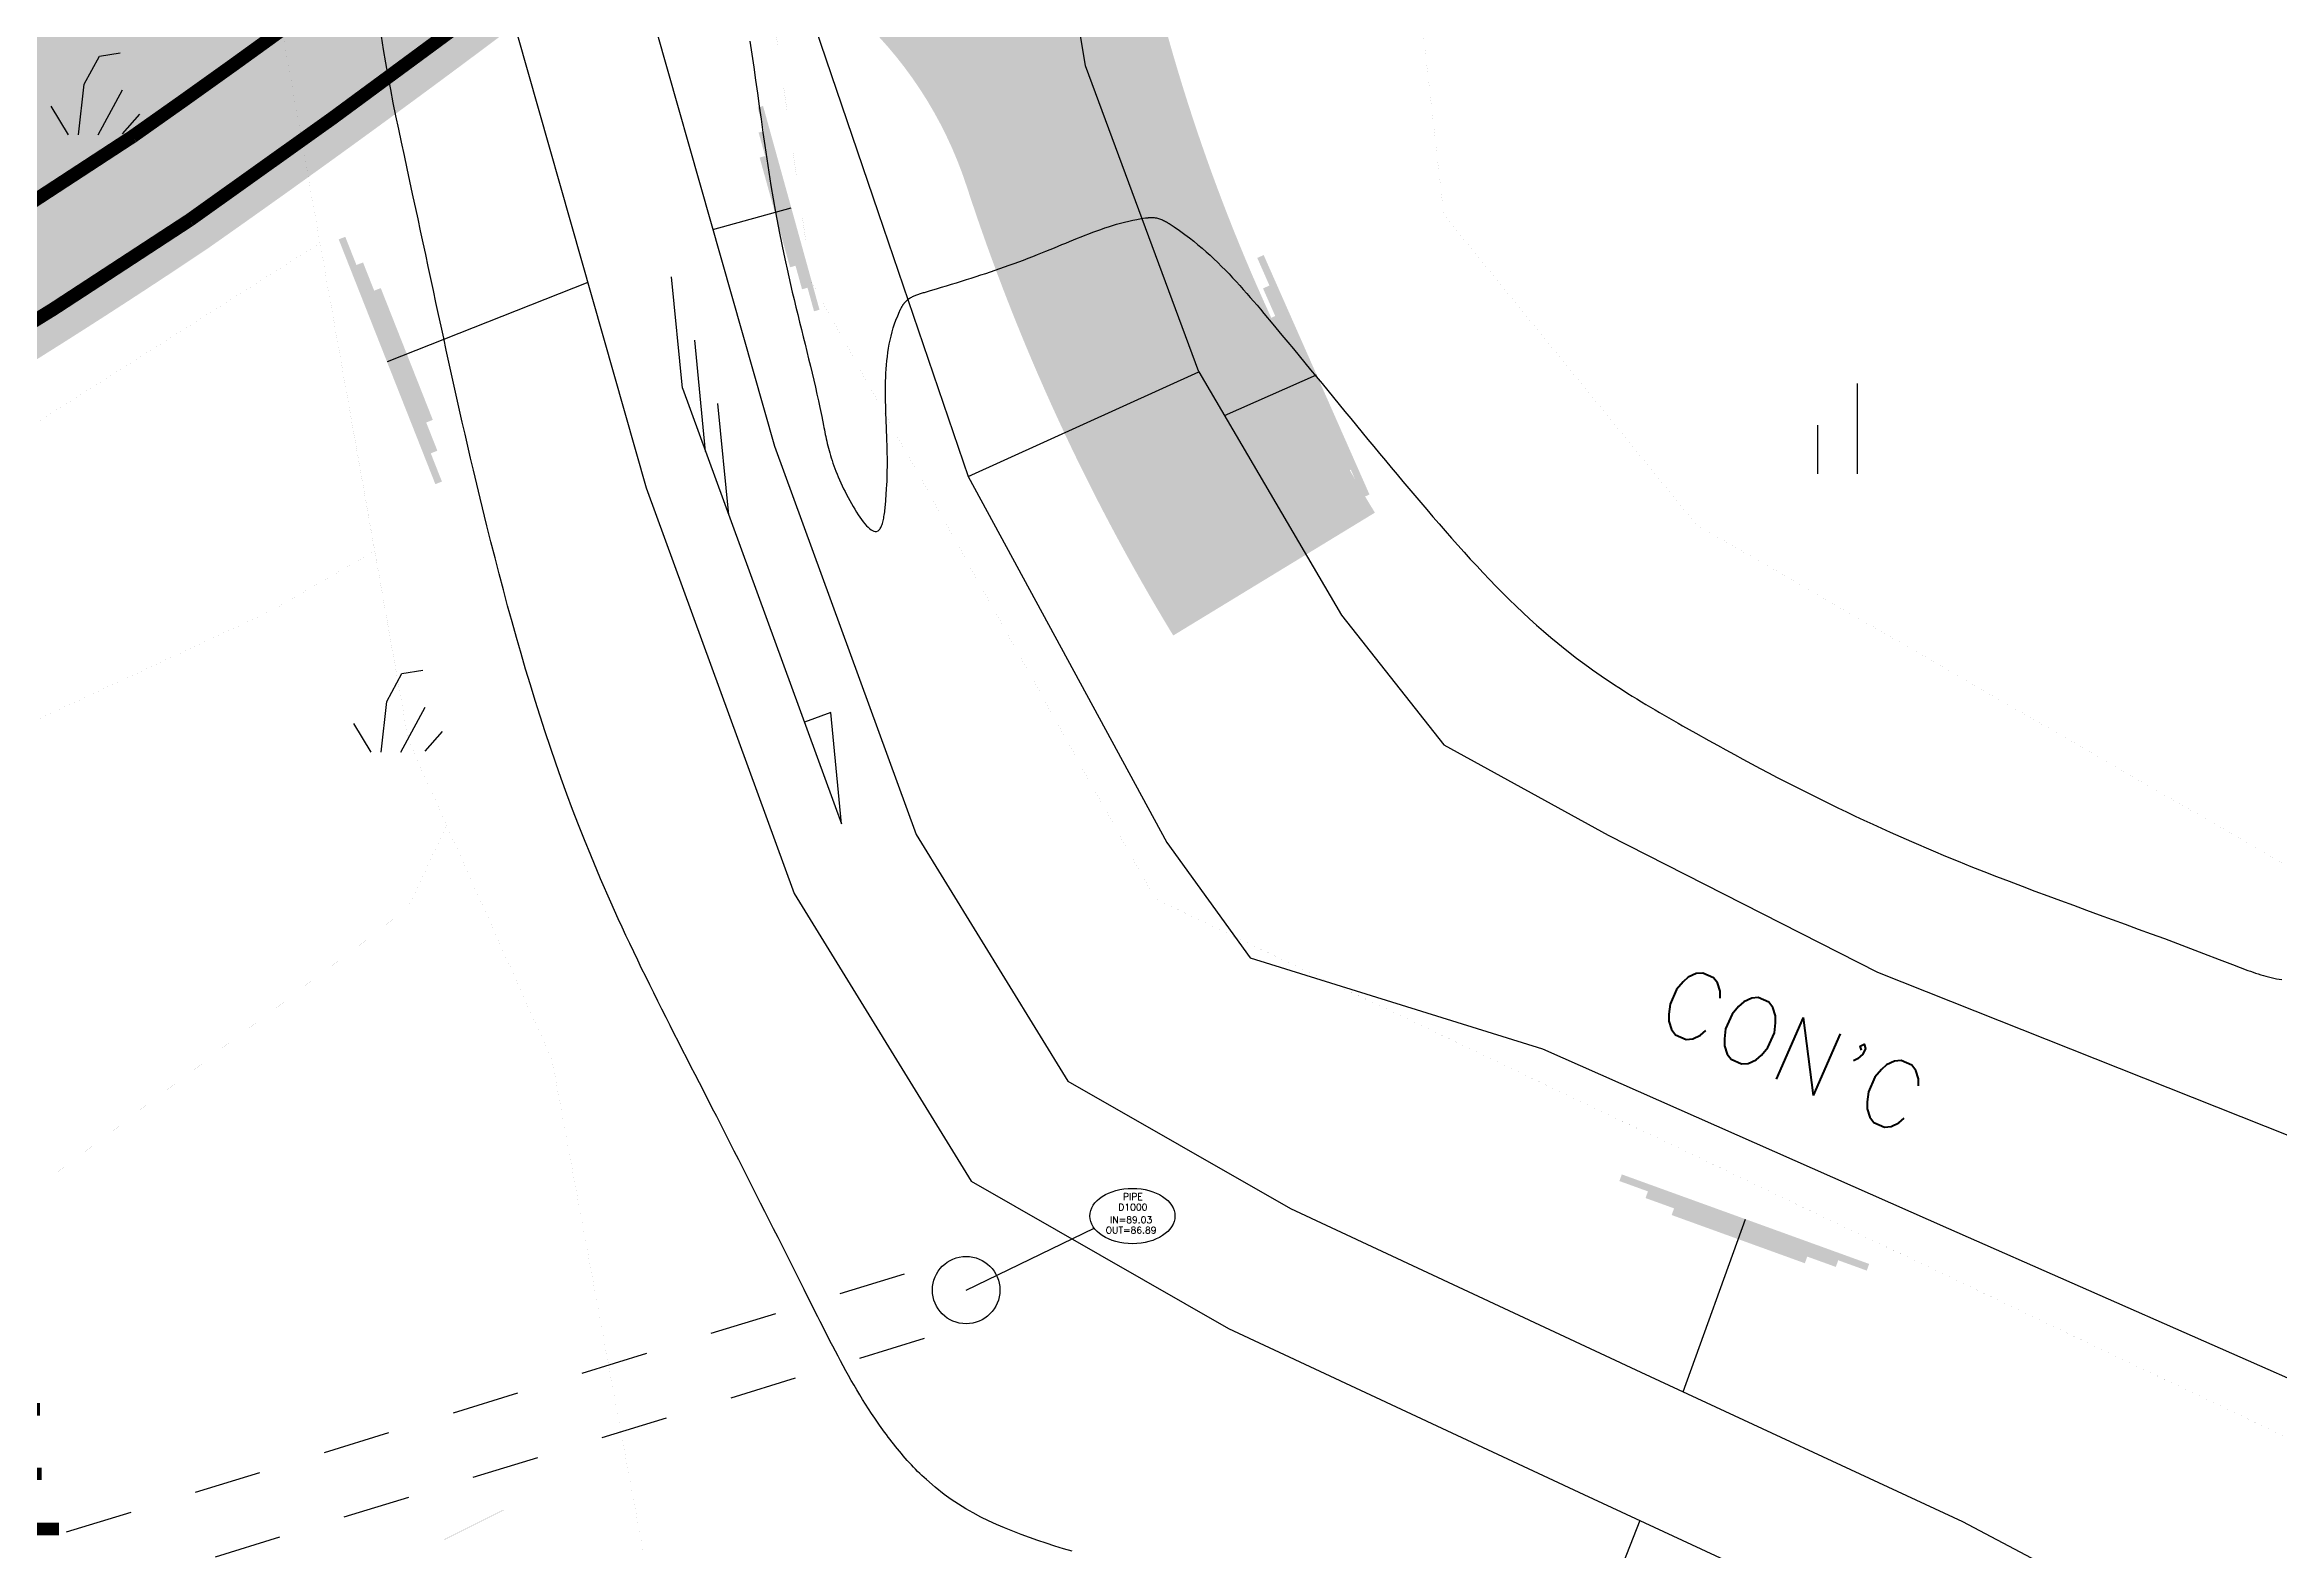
# Model space of a CAD drawing. Header units: millimetres. Extents: x 9 to 403, y 12 to 283.
# Drawn here: x 136.38 to 169.51, y 246 to 268.31 of the extents above; entities that cross this region are included whole.
import ezdxf
from ezdxf.enums import TextEntityAlignment as Align

# ---------------------------------------------------------------- set-up
doc = ezdxf.new("R2010")
doc.units = ezdxf.units.MM
doc.linetypes.add('HIDDEN', pattern=[2, 1, -1])
doc.linetypes.add('PHANTOM2', pattern=[12.5, 10, -0.5, 0.5, -0.5, 0.5, -0.5])
for name, color, linetype in [('1-1CON', 35, 'Continuous'), ('1-ROAD', 1, 'Continuous'), ('1-SIM', 8, 'Continuous'), ('1-TEXT', 7, 'Continuous'), ('1-구조물상세', 7, 'Continuous'), ('1-물선', 5, 'Continuous'), ('1-배수관', 134, 'HIDDEN'), ('LSMD_CONT_LDREG_41500', 1, 'Continuous'), ('NR', 7, 'Continuous'), ('사업부지', 7, 'Continuous'), ('솔리드', 7, 'PHANTOM2')]:
    doc.layers.add(name, color=color, linetype=linetype)
doc.styles.add('ghs', font='romans.shx', dxfattribs={"bigfont": 'ghs.shx'})
doc.styles.add('HY헤드라인', font='H2HDRM.TTF')

# ---------------------------------------------------------------- blocks, each defined once
blk = doc.blocks.new('A$C0C523BD5')
at = {"layer": '1-SIM'}
for p, q in [((0.3944576354988385, 0.8915101256570778), (0.3944576354988385, 1.2741656974e-06)), ((1.9774597604e-06, 0.4800446797744371), (1.9774597604e-06, 1.2741656974e-06))]:
    blk.add_line(p, q, dxfattribs=at)
blk = doc.blocks.new('A$C39EA40FB')
at = {"layer": '1-SIM'}
for p, q in [((0.3315694252378307, 0.502901213709265), (0.4802046115219128, 0.7772115109255539)), ((0.4802046115219128, 0.7772115109255539), (0.6860084937361535, 0.811500490817707)), ((0.2744028687593527, -7.409835234e-07), (0.3315694252378307, 0.502901213709265)), ((0.4687713002203964, -7.409835234e-07), (0.7088751163100824, 0.4457529138890095)), ((-8.812348824e-07, 0.2857392162550241), (0.1715009276522323, -7.409835234e-07)), ((0.7088751163100824, 0.0114273771760054), (0.8803769251971971, 0.205731596564874))]:
    blk.add_line(p, q, dxfattribs=at)
blk = doc.blocks.new('A$C19E135C4')
at = {"layer": '1-물선', "linetype": 'Continuous'}
for p, q in [((1.604686969312751, 0), (0, 0.4156830549109145)), ((2.604686969312751, 0), (1, 0.4156830549109145)), ((3.604686969312751, 0), (2, 0.4156830549109145)), ((8.479086379717044, 0), (6.874399410404294, 0.4156830549109145)), ((1.604686969312751, 0), (8.479086379717044, 0))]:
    blk.add_line(p, q, dxfattribs=at)
blk.add_lwpolyline([(6.874399410404294, 0.4156830549109145), (6.874399410404294, 0)], dxfattribs=at)

msp = doc.modelspace()

# ---------------------------------------------------------------- hatches: boundary and pattern name
at = {"layer": '사업부지', "linetype": 'Continuous'}
h = msp.add_hatch(dxfattribs=at)
h.set_pattern_fill('AR-HBONE', color=8, scale=0.1, style=0)
h.set_pattern_definition([(45, (-264162.2288607929, -408044.1227390573), (0, 0.565685424949238), [1.200000000000001, -0.4000000000000004]), (135, (-264161.9460180823, -408043.8398963449), (0, 0.565685424949238), [1.2, -0.4])])
edge = h.paths.add_edge_path()
edge.add_arc((42.12451014179612, 403.1516220995514), 167.8763729078396, 305.04704411984983, 307.70786931805213, ccw=False)
edge.add_arc((86.21545630950357, 343.6343522246285), 93.85116634003488, 299.4516781452446, 303.87560990241093, ccw=False)
edge.add_arc((86.21545632440473, 343.6343521650239), 93.85116628061864, 295.5043352587089, 299.45167815493414, ccw=False)
edge.add_arc((86.21545632440473, 343.6343521445348), 93.85116626187155, 289.50436403232584, 295.5043352643316, ccw=False)
edge.add_arc((122.0577194716396, 242.443418398249), 13.50000000372458, 109.504364028656, 179.5711671861231)
edge.add_line((108.5580975737038, 242.5444588062643), (108.5580712433519, 232.9560848322986))
edge.add_line((108.5580712433519, 232.9560848322986), (108.5580712433519, 225.6443452264472))
edge.add_arc((119.0580712433519, 225.6443452292411), 10.5, 180, 229.9246559549909)
edge.add_arc((111.3325384135904, 216.4619630460917), 1.500000001419938, 3.9239267835000646e-07, 49.92465644921782, ccw=False)
edge.add_line((112.8325384135904, 216.4619630554049), (112.8325384135904, 215.385556758131))
edge.add_arc((119.0580712433519, 225.6443452366917), 12.00000000259576, 180.0000000489142, 238.74858291482678, ccw=False)
edge.add_line((107.0580712433519, 225.6443452264472), (107.0580712433519, 242.5461493290319))
edge.add_line((107.0580712433519, 242.5461493290319), (107.0598004337015, 242.1935692268713))
edge.add_arc((122.0577194716396, 242.4434184019743), 15.00000000262144, 109.5043640337733, 180.9543976849643, ccw=False)
edge.add_arc((86.21545632440473, 343.6343522190406), 92.35116633281284, 289.5043640166975, 295.5043352487222)
edge.add_arc((86.21545632440473, 343.6343521482601), 92.35116626892258, 295.5043352676297, 299.451678163788)
edge.add_arc((86.21545632440473, 343.6343520784109), 92.35116620876262, 299.4516781848099, 303.8661131559016)
edge.add_arc((42.12451014179612, 403.1516223277255), 166.3763730910781, 305.0523343342352, 305.9903592438725)
edge.add_arc((42.12524332363034, 403.1505942444606), 166.375110389872, 305.990363001407, 306.3711597208951)
edge.add_arc((144.3460389103356, 264.3554659585758), 6.00000001322138, 85.62546798903583, 126.37116155438889, ccw=False)
at = {"layer": '솔리드'}
h = msp.add_hatch(color=253, dxfattribs=at)
edge = h.paths.add_edge_path()
edge.add_line((64.08367423970128, 282.5870417121156), (55.60083212215329, 282.5870417093216))
edge.add_line((55.60083212215329, 282.5870417093216), (56.76612620312596, 276.1838504771991))
edge.add_line((56.76612620312596, 276.1838504771991), (56.96147021908189, 275.5762201573058))
edge.add_line((56.96147021908189, 275.5762201573058), (56.97315868992234, 273.8351623134046))
edge.add_line((56.97315868992234, 273.8351623134046), (56.70717270929242, 271.7933946808158))
edge.add_line((56.70717270929242, 271.7933946808158), (56.3130308713379, 270.1164889267935))
edge.add_line((56.3130308713379, 270.1164889267935), (55.93425292033578, 269.422347455035))
edge.add_line((55.93425292033578, 269.422347455035), (39.18300758559133, 267.3951009854032))
edge.add_line((39.18300758559133, 267.3951009854032), (25.72524774331475, 265.8147321732073))
edge.add_line((25.72524774331475, 265.8147321732073), (21.89082052070523, 264.7464956433802))
edge.add_line((21.89082052070523, 264.7464956433802), (15.47544749338056, 262.6152772528409))
edge.add_line((15.47544749338056, 262.6152772528409), (15.47544749338056, 253.874119225639))
edge.add_line((15.47544749338056, 253.874119225639), (24.71161598224069, 254.9066335267677))
edge.add_line((24.71161598224069, 254.9066335267677), (26.3011113728943, 255.0353532123669))
edge.add_line((26.3011113728943, 255.0353532123669), (32.15791005153085, 255.5096454180135))
edge.add_line((32.15791005153085, 255.5096454180135), (36.38042305666829, 255.5020278047128))
edge.add_line((36.38042305666829, 255.5020278047128), (46.55284182984258, 251.7336701785504))
edge.add_line((46.55284182984258, 251.7336701785504), (76.58325885493184, 251.6794938908248))
edge.add_arc((76.55619818229104, 236.6795182681932), 15.00000003118771, 78.46304093438943, 89.89663578860677, ccw=False)
edge.add_line((79.55619821209336, 251.3764567558943), (79.55619821209336, 250.8216539227693))
edge.add_arc((81.5561981971922, 250.8216539199753), 2, 180, 226.7599299931512)
edge.add_line((80.18608470518018, 249.3646745036646), (80.64101714152719, 249.0605974232136))
edge.add_line((80.64101714152719, 249.0605974232136), (96.55001732963945, 244.8925973751872))
edge.add_line((96.55001732963945, 244.8925973751872), (109.0789508696261, 241.6749126610636))
edge.add_arc((122.0561982120934, 242.4437113904684), 13.00000000283957, 109.50436407979521, 183.3903568226307, ccw=False)
edge.add_arc((86.21393503505612, 343.634645113471), 94.35116625476604, 289.5043640466723, 303.8787157517178)
edge.add_arc((42.12371973950292, 403.1508862615852), 168.3751109129444, 305.0453031663802, 307.8752507476966)
edge.add_arc((144.3445176358881, 264.355758964765), 5.999999991632645, 18.07421790772878, 78.9291071887377, ccw=False)
edge.add_arc((180.2132580753031, 276.0616085824846), 31.73053745405447, 198.0742180429171, 211.3369522482945)
edge.add_line((153.1114573653402, 259.559505520138), (156.1008899535599, 261.3797507628157))
edge.add_arc((180.2132581945124, 276.0616083058818), 28.23053742190248, 182.3087426959179, 211.336951702403, ccw=False)
edge.add_arc((158.0007661904755, 275.1660676167636), 5.999999997156491, 126.1506389510659, 182.3087428414468, ccw=False)
edge.add_arc((199.4916721757116, 218.3748101682692), 76.33308041939395, 122.73177354833709, 126.1512910509303, ccw=False)
edge.add_line((158.2178489144507, 282.5870417121156), (137.0631814028683, 282.5870417139782))
edge.add_line((137.0631814028683, 282.5870417139782), (133.6807665701571, 280.3583113921164))
edge.add_arc((86.21393507975961, 343.6346451497926), 79.10116627093758, 284.97397416578605, 306.87544963241874, ccw=False)
edge.add_arc((86.44776192564393, 360.9857282030686), 95.91831179850092, 277.1446857016844, 282.1599337332252, ccw=False)
edge.add_line((98.37763756770516, 265.812199292454), (97.44783203560735, 265.7022857784583))
edge.add_line((97.44783203560735, 265.7022857784583), (91.89151907224084, 267.6660974107041))
edge.add_line((91.89151907224084, 267.6660974107041), (90.01044330257798, 267.8985688236831))
edge.add_line((90.01044330257798, 267.8985688236831), (71.74873097497846, 268.1902366063847))
edge.add_line((71.74873097497846, 268.1902366063847), (68.85864921171094, 272.0771605127781))
edge.add_line((68.85864921171094, 272.0771605127781), (67.40558009106542, 274.7495277949898))
edge.add_line((67.40558009106542, 274.7495277949898), (65.53801833350087, 278.9409176322921))
edge.add_line((65.53801833350087, 278.9409176322921), (64.55770245451356, 281.8246044318481))
edge.add_line((64.55770245451356, 281.8246044318481), (64.08367423970128, 282.5870417055963))

# ---------------------------------------------------------------- linework, layer by layer
at = {"layer": '1-1CON', "color": 8, "linetype": 'Continuous', "elevation": 174.9026817376594}
for points in [[(151.6119242657522, 245.9889931394542), (151.4839172114233, 246.0279520912851), (151.356449802647, 246.0676502077664), (151.2296774287323, 246.108322491386), (151.1037554938893, 246.1502039520825), (150.9788394619326, 246.1935295858244), (150.8550847221712, 246.2385344016189), (150.7326467235188, 246.2854534056793), (150.6116808701853, 246.334521596768), (150.4923425514797, 246.385973982961), (150.3747872163157, 246.4400455667461), (150.2591703285078, 246.4969713534052), (150.1456472177605, 246.5569863472889), (150.0343734223942, 246.6203255499537), (149.9255042125086, 246.6872239704068), (149.8191951413254, 246.757916608342), (149.7156015683512, 246.832638470904), (149.5804633547167, 246.938613052928), (149.4507729311089, 247.0526868072162), (149.418094431291, 247.0822466458018), (149.3857619364361, 247.112298662291), (149.3537718404631, 247.142826308013), (149.3221205074886, 247.1738130296404), (149.2908041973213, 247.2052422747771), (149.2598193634848, 247.2370974919583), (149.2291623253922, 247.2693621297191), (149.1988294620613, 247.3020196347321), (149.168817048202, 247.3350534564639), (149.1391214926342, 247.3684470397244), (149.1097391594748, 247.402183836774), (149.0806663681368, 247.4362472924228), (149.0518994976381, 247.4706208570684), (149.0234348971943, 247.5052879745896), (148.9952688713173, 247.5402320953841), (148.9673978288273, 247.5754366689185), (148.9398181040386, 247.6108851437281), (148.912526061068, 247.64656096276), (148.8855180342297, 247.6824475773434), (148.8587903876404, 247.7185284350822), (148.8323394705156, 247.7547869845117), (148.7578559268812, 247.8584115323434), (148.6855536599259, 247.9632066073651), (148.6395399023394, 248.0316413123916), (148.5943634111981, 248.1005251030261), (148.5499839384655, 248.1698363576839), (148.5063614745239, 248.2395534519861), (148.4634558309416, 248.3096547634165), (148.4212269533972, 248.3801186694587), (148.3796346683602, 248.4509235485281), (148.3386388619045, 248.5220477762456), (148.2981994201044, 248.5934697319577), (148.2582762588362, 248.6651677884917), (148.2188292194704, 248.7371203270565), (148.1798181880812, 248.8093057232733), (148.1412030805449, 248.8817023546259), (148.1029437084297, 248.9542885976667), (148.0650000025133, 249.0270428326736), (148.0273318488697, 249.0999434296797), (147.9898991186718, 249.172968775482), (147.9526616681914, 249.2460972373198), (147.9155793984036, 249.31930720199), (147.8786121804814, 249.3925770376633), (147.8417199153999, 249.4658851292739), (147.7404082913498, 249.6674359370778), (147.6390565980772, 249.8689490179355), (147.5745585907797, 249.9971358557056), (147.5100400794844, 250.1253074672828), (147.4454989184241, 250.2534638712938), (147.3809329767327, 250.3816050919528), (147.3163400788407, 250.509731149749), (147.2517180640797, 250.6378420642401), (147.1870648462872, 250.7659378587092), (147.1223782200913, 250.8940185517828), (147.0576560695271, 251.0220841676752), (146.9928962488274, 251.1501347250129), (146.9280965824227, 251.2781702470789), (146.8632549245457, 251.4061907524998), (146.7983691443304, 251.5341962645585), (146.7334371109108, 251.6621868037442), (146.6684566040138, 251.7901623942713), (146.6034255523781, 251.9181230510409), (146.5383417804341, 252.0460687982674), (146.4732031275133, 252.1739996610964), (146.4080074627499, 252.301915653498), (146.3427526403765, 252.4298168006177), (146.2774365146259, 252.5577031248073), (146.150385682712, 252.8061931445087), (146.0230871189932, 253.0546273416663), (145.9612719614605, 253.1752195968116), (145.8994678456883, 253.2958267009641), (145.8377094466786, 253.4164626630778), (145.7760314990381, 253.5371414846564), (145.7144686777691, 253.6578771634782), (145.653055702577, 253.7786837084974), (145.5918272782664, 253.8995751193548), (145.5308180500368, 254.0205654003481), (145.4700628120999, 254.1416685529808), (145.4095962096552, 254.2628985796879), (145.3494529624085, 254.3842694838355), (145.2896677900652, 254.5057952706526), (145.2302753527264, 254.6274899379174), (145.1713103700976, 254.7493674908588), (145.1128075618843, 254.8714419337745), (145.0548016328911, 254.9937272672365), (144.99732725812, 255.1162374955426), (144.9404191721777, 255.2389866201962), (144.8841120649676, 255.361988642701), (144.8284406263928, 255.4852575710798), (144.7734395910601, 255.608807400317), (144.6214993198017, 255.9553709127764), (144.4753522623877, 256.3043534657742), (144.3837564934591, 256.5295906956131), (144.2944191594223, 256.755756598414), (144.2072731901507, 256.9828159813593), (144.1222515006165, 257.2107336460436), (144.0392870802979, 257.4394744015123), (143.958312829266, 257.6690030540163), (143.879261647592, 257.8992844088758), (143.8020665098528, 258.1302832714106), (143.7266603608231, 258.3619644488032), (143.6529760558705, 258.5942927482362), (143.5809465993742, 258.8272329750295), (143.5105049212078, 259.0607499326403), (143.4415838916401, 259.2948084338392), (143.3741165001492, 259.5293732792894), (143.308035631905, 259.7644092752422), (143.2432742912869, 259.9998812307427), (143.1797653187613, 260.2357539501796), (143.1174417187075, 260.4719922398041), (143.0562363762955, 260.7085609067987), (142.9960822512011, 260.9454247583459), (142.9369122583965, 261.1825485969717), (142.8352425594429, 261.5967967710282), (142.7361621011595, 262.0116224945347), (142.6942993600468, 262.1888614916066), (142.6528612573246, 262.3661808096628), (142.6118239660362, 262.5435679494227), (142.5711636741261, 262.7210104088123), (142.5308565993408, 262.8984956866885), (142.4908790041308, 263.0760112847025), (142.4512070317368, 263.25354470078), (142.4118169297079, 263.4310834347094), (142.3726849306921, 263.6086149844165), (142.3337872077326, 263.7861268515522), (142.2950999785761, 263.9636065359051), (142.2565994758705, 264.1410415316756), (142.2182618875603, 264.3184193461026), (142.1800634462933, 264.495727471524), (142.1419803996185, 264.6729534105222), (142.1039888311724, 264.8500846619542), (142.0660650779108, 265.0271087265397), (142.0281853277783, 265.2040131022046), (141.990325753818, 265.3807852905999), (141.9524625886778, 265.5574127868573), (141.9145720501045, 265.7338830916966), (141.8344389398197, 266.1062310165549), (141.7539715368847, 266.4777662637467), (141.7117313791613, 266.6732398946593), (141.669838448296, 266.8686472330998), (141.6285127301315, 267.0640677814196), (141.5879741956095, 267.2595810382451), (141.548442785869, 267.4552665068592), (141.5101384718517, 267.6512036784376), (141.4732811946968, 267.8474720637138), (141.4380909551481, 268.0441511529322), (141.4047877092461, 268.2413204512383), (141.3735913683275, 268.4390594572584)], [(146.833408971558, 268.366054119059), (146.8628872085909, 268.1747779254625), (146.8913073737721, 267.9828164144243), (146.9189469267229, 267.7901965458701), (146.9460833419661, 267.5969452909018), (146.9729940791229, 267.4030896085138), (146.9999566425184, 267.2086564707394), (147.0272484470705, 267.0136728393669), (147.0551470418076, 266.8181656827043), (147.0839298267464, 266.6221619644026), (147.1138743509154, 266.4256886490444), (147.1452580143313, 266.2287727040062), (147.1783583362202, 266.0314410938705), (147.2134527762036, 265.8337207832197), (147.2720258880953, 265.5232176151882), (147.3368625242809, 265.2118918546299), (147.3610757191281, 265.0991306756447), (147.3859445501665, 264.9863928840319), (147.4113863010506, 264.8737440849478), (147.437318210731, 264.7612498919303), (147.4636575926642, 264.6489759073417), (147.4903217007021, 264.5369877447198), (147.5172278334002, 264.4253510148088), (147.5442932297091, 264.3141313236962), (147.5714352179865, 264.2033942784007), (147.598571022282, 264.0932054905976), (147.6256179262499, 263.9836305700998), (147.6524932135443, 263.8747351257886), (147.6791141678194, 263.7665847646828), (147.7053980578283, 263.6592450947325), (147.7312621523241, 263.5527817285443), (147.756623734961, 263.4472602712746), (147.7814000893931, 263.3427463364611), (147.8055084694723, 263.2393055283288), (147.8288661737541, 263.1370034594844), (147.8513904411892, 263.0359057378779), (147.8729985703329, 262.9360779705281), (147.9007525493006, 262.803441090026), (147.9265450288157, 262.6733452812592), (147.9331162918905, 262.6399669623758), (147.9396806110243, 262.6066446662704), (147.9462994386057, 262.5733222109089), (147.9530343313317, 262.5399434068064), (147.9599468011955, 262.5064520700658), (147.9670983154873, 262.4727920112024), (147.9745504160027, 262.4389070463191), (147.9823646296362, 262.4047409887249), (147.9906024087767, 262.3702376554544), (147.999325310121, 262.3353408532972), (148.0085948307614, 262.2999944030131), (148.01847246779, 262.2641421132545), (148.0290197481016, 262.2277278010557), (148.0402981687884, 262.1906952815885), (148.0523692716459, 262.1529883625741), (148.0652945090632, 262.114550864772), (148.0791354377369, 262.0753265977661), (148.0939535696606, 262.0352593776594), (148.1098103721241, 261.994293014967), (148.1267674018244, 261.9523713267232), (148.1448861111502, 261.9094381243746), (148.1822642732958, 261.8244067583988), (148.2244403113226, 261.7351782140146), (148.2457968194584, 261.691426163056), (148.2680466224054, 261.6472587645809), (148.2910776783327, 261.6029569753269), (148.3147781391243, 261.5588017557571), (148.3390359927515, 261.5150740598152), (148.3637393463949, 261.4720548488955), (148.3887762476305, 261.4300250788043), (148.4140347589354, 261.3892657100047), (148.4394028980831, 261.3500576945777), (148.4647688020567, 261.3126819976429), (148.4900204439263, 261.2774195740755), (148.5150459606747, 261.2445513787503), (148.5397333402733, 261.2143583730618), (148.5639707048039, 261.187121514679), (148.58764607204, 261.1631217612709), (148.61064751936, 261.1426400705064), (148.6328631092409, 261.1259574000547), (148.6541808892588, 261.1133547075848), (148.6744889069895, 261.1051129498343), (148.6936752696137, 261.1015130872662), (148.7116279800038, 261.1028360756869), (148.7376099277834, 261.1130472817282), (148.7600243736605, 261.1366834067563), (148.7676632602314, 261.1468721679236), (148.7748691935639, 261.1586338816966), (148.781657909284, 261.1718811192374), (148.7880452026228, 261.1865264563645), (148.7940468092064, 261.2024824688966), (148.7996784795622, 261.2196617279957), (148.8049559493164, 261.2379768066863), (148.8098950286011, 261.2573402807872), (148.8145114083389, 261.2776647251854), (148.8188208837608, 261.2988627129058), (148.822839190493, 261.3208468160416), (148.8265820790629, 261.343529612274), (148.8300653298, 261.366823672765), (148.8333046634297, 261.3906415705393), (148.8363158304791, 261.4148958832781), (148.8391146410803, 261.4394991802807), (148.8417167712549, 261.464364038297), (148.8441380460362, 261.4894030340771), (148.8463941712479, 261.5145287350575), (148.8485009272198, 261.5396537198509), (148.8504740495781, 261.5646905596192), (148.856870685945, 261.6504082786674), (148.862053384314, 261.732999606506), (148.8651532877783, 261.7901491611088), (148.8677057970862, 261.8459000228728), (148.869743217955, 261.9003407726819), (148.8712977517943, 261.9535599960769), (148.872401674519, 262.0056462655599), (148.8730872620444, 262.0566881648089), (148.8733867306809, 262.1067742747078), (148.8733323712448, 262.1559931752096), (148.8729564149479, 262.2044334434728), (148.8722911079029, 262.2521836659695), (148.871368726025, 262.2993324142705), (148.870221515427, 262.3459682739164), (148.8688817520241, 262.3921798248599), (148.8673816223244, 262.4380556470538), (148.8657534618477, 262.4836843185882), (148.8640295018057, 262.5291544222097), (148.8622419287066, 262.5745545369397), (148.8604230929712, 262.6199732417996), (148.8586052109102, 262.6654991186048), (148.8568205137352, 262.7112207454453), (148.8551012922625, 262.7572267059992), (148.851497282515, 262.8603092753152), (148.8485353489021, 262.9656716328869), (148.8471801627974, 263.0242583914484), (148.8461790133814, 263.0834132986898), (148.8456117559771, 263.1430755103762), (148.8455582608084, 263.2031841822724), (148.8460983831982, 263.2636784738685), (148.8473119933705, 263.3244975353415), (148.8492789615492, 263.3855805261816), (148.8520792026619, 263.4468666030849), (148.8557925124268, 263.5082949180911), (148.8604988057713, 263.5698046306903), (148.8662779529194, 263.6313348975788), (148.8732098389963, 263.6928248698647), (148.8813742895226, 263.7542137107636), (148.8908511896233, 263.8154405704523), (148.9017203946213, 263.8764446065585), (148.9140618194441, 263.9371649757783), (148.9279553194145, 263.9975408329452), (148.9434807498554, 264.0575113347555), (148.9607179809908, 264.1170156379054), (148.9797468830446, 264.1759928962971), (149.0006473411421, 264.2343822675581), (149.0261597384314, 264.2988453679542), (149.0542039324145, 264.3624240471805), (149.05715974165, 264.3690396784629), (149.0601505835156, 264.3756357286881), (149.0631801385979, 264.3822072190056), (149.0662521619896, 264.3887491659085), (149.0693703640799, 264.3952565896149), (149.0725385297636, 264.4017245149995), (149.0757603545288, 264.4081479529674), (149.0790395636658, 264.4145219255994), (149.0823799122671, 264.4208414521823), (149.085785110722, 264.4271015538658), (149.0892589290241, 264.4332972462113), (149.0928050775627, 264.4394235512997), (149.0964272667269, 264.4454754874865), (149.1001292814116, 264.4514480740587), (149.1039148320059, 264.4573363265778), (149.1077875990967, 264.4631352708499), (149.1117514122824, 264.4688399196426), (149.1158098925451, 264.4744452968995), (149.1199668694834, 264.4799464181821), (149.1242260683874, 264.4853383065025), (149.1285911549429, 264.4906159755598), (149.1418971915344, 264.5059550790871), (149.1562058676581, 264.5201961831013), (149.1661240805487, 264.5291854222129), (149.1764436115126, 264.5377330505113), (149.1871442247729, 264.5458600944663), (149.1982057888607, 264.5535875824104), (149.209608038197, 264.5609365482638), (149.221330856214, 264.5679280175651), (149.2333540369372, 264.574583019578), (149.2456574190954, 264.5809225826348), (149.2582207520107, 264.5869677397246), (149.2710239042143, 264.5927395191799), (149.2840466697315, 264.5982589474703), (149.2972688276867, 264.6035470575849), (149.3106702615122, 264.6086248769249), (149.3242307503323, 264.6135134338225), (149.3379300434689, 264.6182337584729), (149.351748083959, 264.6228068820025), (149.3656645913223, 264.6272538308809), (149.3796593893866, 264.6315956353034), (149.3937123019795, 264.6358533254648), (149.4078031678299, 264.6400479287664), (149.4219117660622, 264.6442004754032), (149.5126052398781, 264.6707634976889), (149.6023632038931, 264.6973266140382), (149.6775255550245, 264.7197781815017), (149.7520850796799, 264.7422696533437), (149.8260739196638, 264.7648209514851), (149.8995242614845, 264.7874519876028), (149.9724681873421, 264.8101826882745), (150.0449378837446, 264.8330329670395), (150.1169655222992, 264.8560227439563), (150.1885832150082, 264.8791719390834), (150.2598231036762, 264.9025004659603), (150.3307173748116, 264.9260282474394), (150.4012981702189, 264.9497752026479), (150.4715976019005, 264.973761247919), (150.5416478414635, 264.9980063033114), (150.6114810456137, 265.0225302842269), (150.681129371057, 265.0473531107242), (150.7506249297957, 265.0724947047244), (150.8199998934368, 265.0979749816294), (150.8892864186863, 265.1238138577725), (150.9585166324476, 265.1500312578688), (151.027722721229, 265.1766470954577), (151.0969367821316, 265.2036812915291), (151.2226650316815, 265.2535564475517), (151.3486315209965, 265.3049417645494), (151.4052740980486, 265.3282515709112), (151.4619917471508, 265.3517142743627), (151.5187979240517, 265.375253986084), (151.5757061292032, 265.3987948023538), (151.6327298481564, 265.4222608362148), (151.689882566462, 265.4455761932592), (151.7471777696709, 265.4686649753536), (151.8046289582352, 265.4914512918155), (151.8622495730023, 265.5138592454429), (151.9200531591276, 265.5358129436905), (151.9780532021622, 265.5572364884252), (152.036263113151, 265.5780539917583), (152.0946964819531, 265.5981895536939), (152.1533667196135, 265.6175672854121), (152.2122873712877, 265.6361112859855), (152.2714718629221, 265.6537456647317), (152.3309337396721, 265.6703945263113), (152.3906864721874, 265.6859819772477), (152.4507434864144, 265.7004321240644), (152.5111183722119, 265.7136690695594), (152.5718245257239, 265.7256169239814), (152.6364280779461, 265.7368156020353), (152.7014327843289, 265.7464008298526), (152.7050083477596, 265.7469215816642), (152.7085845817427, 265.7474345206107), (152.7121612329582, 265.7479381863783), (152.7157379735808, 265.7484311158593), (152.719314594994, 265.7489118394266), (152.7228907991747, 265.7493788939724), (152.7264663477043, 265.7498308163891), (152.7300408978562, 265.7502661398436), (152.7336142410139, 265.7506834002967), (152.7371860940556, 265.751081132778), (152.7407561887602, 265.7514578704546), (152.7443242420057, 265.7518121520812), (152.7478899706701, 265.7521425080309), (152.7514531214337, 265.7524474779899), (152.7550134260754, 265.7527255923311), (152.7585706014733, 265.7529753916721), (152.7621243943075, 265.7531954054544), (152.7656745363573, 265.7533841715018), (152.7692207146982, 265.7535402248437), (152.772762720714, 265.7536621023725), (152.7763002414803, 265.7537483353923), (152.7955949653486, 265.7540166419755), (152.8147400070528, 265.7531343414272), (152.8302815009455, 265.7516774623479), (152.8457264502148, 265.7495161793018), (152.8610765088896, 265.7466822112734), (152.8763334055046, 265.7432072744529), (152.8914987940888, 265.7391230868931), (152.9065743882755, 265.7344613703723), (152.9215618122915, 265.7292538382868), (152.936462749968, 265.7235322105522), (152.9512789000372, 265.7173282070841), (152.9660119463305, 265.7106735403473), (152.9806635577778, 265.7035999367769), (152.9952354033093, 265.6961391079063), (153.0097291816572, 265.6883227736513), (153.0241465319494, 265.680182652996), (153.0384891678194, 265.6717504639934), (153.0527587581972, 265.663057923765), (153.0669569720129, 265.6541367503638), (153.0810854930977, 265.6450186637054), (153.0951460052828, 265.63573537998), (153.1091401923994, 265.626318615378), (153.1230696786741, 265.6168000926087), (153.2053772111038, 265.5598852396766), (153.2855248053173, 265.5016201273362), (153.3507403929333, 265.4522741124789), (153.4145907808642, 265.4020678126077), (153.4771399993996, 265.3510378994803), (153.538452242742, 265.2992210420604), (153.5985916007857, 265.2466539065177), (153.6576221932272, 265.1933731618161), (153.7156081248621, 265.1394154787819), (153.7726135302881, 265.0848175226535), (153.8287025143007, 265.0296159633259), (153.8839392114977, 264.9738474688317), (153.9383876968722, 264.9175487090657), (153.9921121348242, 264.8607563492666), (154.0451766301493, 264.8035070611919), (154.0976452727417, 264.7458375128741), (154.1495821822981, 264.6877843714143), (154.2010515232186, 264.6293843067075), (154.252117355595, 264.5706739849235), (154.3028438289265, 264.511690075026), (154.3532950778107, 264.452469249704), (154.4035351474384, 264.393048171402), (154.4536282320122, 264.3334635128091), (154.5885714937548, 264.1723428419615), (154.7233779628376, 264.010565109999), (154.8081838090519, 263.9085001447062), (154.8929615665774, 263.8062108470882), (154.9777242441277, 263.7037151935334), (155.0624848802189, 263.6010311613614), (155.1472565282683, 263.4981767344112), (155.2320521969895, 263.3951698862771), (155.316884969602, 263.2920285980041), (155.4017678101162, 263.1887708487744), (155.4867138315539, 263.0854146149765), (155.5717359681229, 262.9819778767238), (155.6568473477463, 262.8784786113362), (155.7420609791378, 262.7749347989271), (155.8273899008135, 262.6713644196103), (155.9128471214871, 262.5677854488428), (155.9984456796745, 262.4642158667381), (156.0841986585955, 262.3606736534099), (156.1701190222601, 262.2571767843152), (156.256219853888, 262.1537432395677), (156.3425141770939, 262.0503909992809), (156.429015030394, 261.9471380417059), (156.5157354821066, 261.844002343231), (156.6926889915566, 261.6343914768482), (156.8706597883801, 261.4254151484753), (156.9614909340243, 261.3193629947315), (157.0526853699783, 261.2136177331964), (157.144293164144, 261.1082507329817), (157.2363643993239, 261.0033333715807), (157.3289491285185, 260.8989370162423), (157.422097464333, 260.7951330463226), (157.5158594299654, 260.6919928309331), (157.6102850784163, 260.5895877419795), (157.7054245669941, 260.4879891522984), (157.8013278890948, 260.3872684365894), (157.8980451424221, 260.2874969658266), (157.9956263948778, 260.1887461128468), (158.0941217441658, 260.0910872523497), (158.193581198583, 259.9945917525152), (158.2940548856358, 259.8993309899057), (158.3955928732256, 259.8053763364265), (158.4982451994518, 259.7127991639833), (158.6020619620184, 259.6216708444814), (158.7070932139258, 259.5320627526204), (158.8133890379767, 259.4440462603058), (158.9209995020727, 259.3576927413056), (159.0917343546251, 259.2251172135408), (159.2659419823984, 259.0969740855331), (159.3293951500754, 259.0511806900437), (159.3932684857945, 259.0059265787537), (159.4575448830227, 258.9611914162348), (159.5222072203259, 258.9169548596079), (159.5872383911709, 258.8731965697194), (159.6526212741236, 258.8298962055529), (159.7183387626509, 258.7870334279547), (159.7843737502197, 258.7445878949771), (159.8507090855936, 258.7025392665352), (159.9173276920418, 258.660867203475), (159.9842124183277, 258.6195513619865), (160.0513461579184, 258.5785714047785), (160.1187118191818, 258.5379069945599), (160.1862922806839, 258.4975377810011), (160.2540704209904, 258.4574434314678), (160.322029118667, 258.4176036040122), (160.3901512522797, 258.3779979585494), (160.4584197301964, 258.3386061540629), (160.5268174011807, 258.2994078467424), (160.5953272034029, 258.2603827030222), (160.6639319856266, 258.2215103762979), (160.8580402035813, 258.1120253247033), (161.0526337076525, 258.0034359455864), (161.1785763104061, 257.9336600010107), (161.3047232378821, 257.8642911095927), (161.4310753692488, 257.7953458153466), (161.557633509169, 257.7268406613554), (161.6843985368113, 257.6587921907018), (161.811371331344, 257.5912169455374), (161.9385527123312, 257.5241314689453), (162.065943529139, 257.4575523049394), (162.1935446907381, 257.3914959966029), (162.3213570315937, 257.3259790870185), (162.4493813861708, 257.2610181202004), (162.5776186038355, 257.1966296383004), (162.7060695786575, 257.1328301853324), (162.8347351600031, 257.0696363034482), (162.9636161823372, 257.0070645366619), (163.0927135099272, 256.9451314280565), (163.2220279921393, 256.8838535169895), (163.3515605081419, 256.8232473539944), (163.4813118625979, 256.7633294765661), (163.6112829644779, 256.7041164296503), (163.7414746780495, 256.6456247572611), (164.0579197008709, 256.5054863556112), (164.375673582087, 256.3697900702069), (164.5629185189108, 256.2914394275109), (164.7505983908276, 256.2143987123678), (164.9387044210533, 256.1385552794496), (165.1272279520134, 256.0637964862223), (165.3161601920227, 255.9900096920143), (165.5054924686054, 255.9170822524289), (165.6952160347799, 255.8449015230696), (165.8853221882681, 255.7733548632647), (166.0758022118906, 255.7023296304802), (166.266647373567, 255.6317131803195), (166.4578489710192, 255.561392869317), (166.6493982721666, 255.4912560577328), (166.8412865300278, 255.4211901002387), (167.0335050721268, 255.3510823552321), (167.2260451365809, 255.2808201773847), (167.4188980658154, 255.210290927888), (167.612055053244, 255.1393819595511), (167.8055074710945, 255.0679806335653), (167.9992464978794, 254.9959743036712), (168.1932634760241, 254.9232503291975), (168.3875496883492, 254.8496960685412), (168.6200606275896, 254.7606613500799), (168.8529312212567, 254.6701188883568), (168.8909690578083, 254.6553508867333), (168.9290272195439, 254.6406544917087), (168.9671109665732, 254.6260856068517), (169.0052256782154, 254.6117001347999), (169.0433767188887, 254.5975539744655), (169.0815693487028, 254.5837030303488), (169.1198089916805, 254.5702032032247), (169.1581009526352, 254.5571103985245), (169.196450610886, 254.5444805142293), (169.234863241444, 254.5323694557707), (169.2733442385296, 254.520833122992), (169.3118989367584, 254.5099274175997), (169.3505326707462, 254.4997082422311), (169.3892507900099, 254.4902314995239), (169.4280586291651, 254.481553093047), (169.4669615377287, 254.4737289226438), (169.5059648652176, 254.4668148909519), (169.5450739164452, 254.4608669006089)]]:
    msp.add_lwpolyline(points, dxfattribs=at)
at = {"layer": '1-ROAD', "elevation": 85.90268173765944}
msp.add_lwpolyline([(79.02669330431024, 256.2777397804717), (99.04769331706564, 257.3307397798459), (106.3036932994227, 258.2107397806654), (111.2196933378081, 259.1597397806878), (115.6456933219532, 260.2707397802557), (120.2356933106283, 261.969739780278), (125.2726933260063, 263.8077397788699), (130.1036933262448, 266.1237397813062), (137.3296933223108, 270.8317397790785), (140.4326933373312, 272.8967397804196), (142.8706933010916, 273.8197397799055), (144.5926933039526, 273.7657397812987), (146.1596933205227, 272.7087397803376), (146.9520241667132, 271.0708690290163), (148.7366932977537, 265.829739779682), (150.0726933379273, 261.9177397792051), (153.4916933376888, 263.4677397790189), (151.8126933027605, 268.0007397807027), (150.7546933044295, 274.3737397794436), (150.7546933044295, 274.3737397794436), (150.7936933238606, 276.461739779898), (151.1116932977537, 278.2057397798459), (152.8916932989458, 281.0377397802482), (154.9051775087217, 282.5870417137454)], dxfattribs=at)
at = {"layer": '1-ROAD'}
for points in [[(153.4916933376888, 263.4677397790189), (155.6056933153967, 259.8627397804345), (157.124693324099, 257.9387397798533), (159.5606932987074, 256.6017397804941), (163.5506933231453, 254.5707397800694), (163.5506933231453, 254.5707397800694), (171.4416933108668, 251.4377397815521), (177.2866933096747, 247.1377397798757), (183.1436933179001, 243.1437397799278), (188.2256933052639, 239.4097397806878), (191.9146933157543, 237.0667397803451), (195.9376933027605, 235.8017397806804), (202.979693298469, 233.1567397801961), (212.1616933096747, 230.3597397790114), (219.0136933375696, 228.9097397806878), (226.1496933151583, 227.4967397800471), (234.749693324099, 226.3617397812019), (240.4246933211188, 226.0357397799204), (249.7706933368544, 225.2147397803898), (263.0606933136086, 224.8327397801737)], [(150.0726933379273, 261.9177397792051), (153.0156933118204, 256.4917397801588), (154.2506933261255, 254.7847397797565), (158.5836933006148, 253.4337397790338), (164.6066933025221, 250.7747397790487), (170.4596933175425, 248.192739780509), (175.4076933015684, 245.1687397812317), (181.3306933243374, 240.7137397802259), (186.4626933236221, 236.915739777946), (190.3806933213572, 234.5747397779311), (194.6816933204035, 231.8057397804047), (201.3506933052639, 229.4537397813807), (211.3946933050255, 226.6127397804345), (217.624693324099, 225.0787397795181), (225.9556933243374, 223.5997397792349), (234.1716933001379, 222.8867397815744), (239.7906933177809, 222.4937397804866), (249.5736933101515, 221.8537397789593), (263.1486932982306, 221.0957397804419), (272.6386933375696, 221.0767397801216), (277.0916933019261, 220.9707397804419), (277.7854971040587, 221.0649803126986)]]:
    msp.add_lwpolyline(points, dxfattribs=at)
at = {"layer": '1-구조물상세', "linetype": 'Continuous', "elevation": 85.90268173765944}
msp.add_lwpolyline([(150.0406933177809, 249.8597397799427), (151.9392107774119, 250.7774442094202)], dxfattribs=at)
at = {"layer": '1-구조물상세', "linetype": 'Continuous'}
msp.add_ellipse((152.5062072177033, 250.9575328971083), major_axis=(-0.6311817647027782, 0), ratio=0.6493933918960952, dxfattribs=at)
at = {"layer": '1-물선'}
for points in [[(143.6510766793589, 272.5769206476222), (144.5087025363545, 271.8344065476964), (147.1993484546045, 262.3648901809762), (149.302112375627, 256.6129017523314), (151.5499303836922, 252.9549581282596), (154.8499277581076, 251.0675861914466), (160.0442977894644, 248.6422875863324), (164.8111355502705, 246.4289155578996), (168.6323231060604, 244.4099812176834), (173.8361548085312, 240.3639999390404), (177.7318914283613, 235.5056870099912), (184.3527743418316, 231.6135129346336), (193.3694790650705, 227.9486147300164), (207.4110210139851, 224.1902031390752), (221.045803179274, 220.4986285227175), (234.7617828447918, 218.321709570923), (247.7345493335823, 217.4142718571062), (261.8499348957638, 216.2563264905299), (269.8638336111406, 216.3747008121396), (277.2070481677155, 216.82009326432), (277.797902916799, 216.8353707385073)], [(143.1463099469046, 272.2525589116673), (142.5848554570774, 271.2877692007283), (145.2956370760302, 261.7473868536587), (147.4927811671595, 255.7372269066806), (150.1134562392334, 251.4725214321921), (153.9288200039963, 249.2903953022147), (159.2000888187985, 246.8291919738809), (163.9222510506014, 244.636564001889), (167.5430635262827, 242.7234983420755), (172.4229290683369, 238.9294009045522), (176.4014952082733, 233.9677925505499), (183.4647669245104, 229.8155543417494), (192.7319075514177, 226.0488648307334), (206.891120453606, 222.2589569934468), (220.6265143056015, 218.540142079332), (234.5348170448641, 216.3326987461011), (247.5830052842001, 215.4199853227298), (261.6864156473974, 214.2630223366256), (268.9843416262964, 214.1401308416213), (277.3165343750815, 214.7784451576705), (277.7982667435507, 214.7823224053542)]]:
    msp.add_lwpolyline(points, dxfattribs=at)
at = {"layer": '1-배수관'}
for p, q in [((115.6785443921189, 239.801596660615), (149.8935444105963, 250.3375966590653)), ((115.9728422213892, 238.8458829014386), (150.1878422249655, 249.3818828998889))]:
    msp.add_line(p, q, dxfattribs=at)
at = {"layer": '1-배수관', "linetype": 'Continuous'}
msp.add_circle((150.0406933177809, 249.8597397799427), 0.4999999999985583, dxfattribs=at)
at = {"layer": 'LSMD_CONT_LDREG_41500', "color": 7, "linetype": 'Continuous', "const_width": 0.00026, "elevation": 85.90268173765944, "flags": 128}
for points in [[(138.6111205709248, 282.5870417137454), (139.2320772558531, 272.2875043509235), (140.4610772561363, 265.3765043504942), (124.9590772558084, 255.5635043495973), (104.2040772559202, 250.843504350673), (102.3590772553079, 251.4525043498548), (98.02107725572648, 259.5755043494688), (89.97607725580099, 267.396504349989), (119.4200772559933, 272.7305043507191), (135.2540772557339, 282.3235043491992), (135.5554240493301, 282.5870417137454)], [(277.7982979465822, 221.3803508195384), (250.8120772559276, 221.0275043510306), (215.9920772556296, 225.8875043503764), (191.8620772557414, 232.7675043493333), (175.5420772553852, 244.8575043491843), (152.8420772553153, 255.6575043501622), (147.7520772554643, 264.7875043509235), (146.2120772554271, 275.5075043495568), (147.1090772552496, 275.9205043501394), (152.531077255503, 278.4195043502083), (155.0220772558904, 279.5675043501366), (164.9320772560976, 280.0475043506418), (160.4820772558531, 274.3675043508816), (156.4220772553316, 271.9675043505091), (157.1220772555179, 265.7975043507), (160.8720772555179, 261.1975043508979), (183.6320772552943, 248.0675043501366), (194.2420772556296, 238.7775043511471), (207.5820772554806, 233.6375043503764), (223.1220772555179, 229.4375043493752), (231.9320772561558, 229.5875043497477), (266.0820772554806, 227.0375043508071), (272.7920772554434, 228.4675043505673), (277.7982979465822, 228.0665685140235)], [(174.0820772554806, 221.3575043491261), (165.9420772557577, 233.1175043508816), (146.7620772561139, 242.7075043507326), (145.3020772562094, 245.7175043504509), (144.9720772560767, 247.4965043496164), (143.9020772557786, 253.2675043494497), (142.3390772556967, 256.7455043495689), (141.7720772558904, 258.007504349615), (140.4610772561363, 265.3765043504942), (139.2320772558531, 272.2875043509235), (145.3360772561945, 275.1035043504495), (146.2120772554271, 275.5075043495568), (147.7520772554643, 264.7875043509235), (152.8420772553153, 255.6575043501622), (175.5420772553852, 244.8575043491843)]]:
    msp.add_lwpolyline(points, dxfattribs=at)
for points in [[(141.2730772561125, 260.8095043505715), (139.7330772560171, 259.9235043506893), (128.5580772553302, 254.725504350016), (118.49807725574, 251.1005043501324), (110.6680772557237, 248.7545043508695), (109.9730772553092, 248.9395043496448), (104.2040772559202, 250.843504350673), (124.9590772558084, 255.5635043495973), (140.4610772561363, 265.3765043504942), (141.2730772561125, 260.8095043505715)], [(49.22707725602311, 257.8685043511038), (60.17507725582334, 262.551504349493), (69.16607725527945, 260.2965043503615), (78.74807725573999, 253.4885043501678), (83.1590772559947, 252.2725043502693), (92.94607725554022, 252.1605043504793), (102.7550772558978, 250.5225043500947), (127.74807725574, 241.4905043505538), (132.3600772554136, 241.1895043495866), (144.9720772560767, 247.4965043496164), (145.3020772562094, 245.7175043504509), (128.6730772554373, 238.3165043500309), (124.406077255503, 239.470504351059), (114.4970772554597, 242.1515043508667), (111.2590772557386, 244.3005043492127), (101.7160772559663, 247.562504349317), (91.2400772553018, 250.0535043496462), (81.13507725578609, 249.779504349554), (76.91207725555512, 251.5695043504644), (68.53507725615862, 257.9665043502288), (60.13907725551041, 260.7325043492425), (57.28107725550296, 259.2095043510022), (49.22707725602311, 257.8685043511038)], [(110.6680772557237, 248.7545043508695), (118.49807725574, 251.1005043501324), (128.5580772553302, 254.725504350016), (139.7330772560171, 259.9235043506893), (141.2730772561125, 260.8095043505715), (141.7720772558904, 258.007504349615), (142.3390772556967, 256.7455043495689), (141.7590772556222, 255.510504350165), (132.371077255354, 248.4445043505226), (127.3480772553092, 246.3905043508681), (117.12807725557, 247.0375043508071), (110.6680772557237, 248.7545043508695)], [(102.3590772553079, 251.4525043498548), (104.2040772559202, 250.843504350673), (109.9730772553092, 248.9395043496448), (117.12807725557, 247.0375043508071), (127.3480772553092, 246.3905043508681), (132.371077255354, 248.4445043505226), (141.7590772556222, 255.510504350165), (142.3390772556967, 256.7455043495689), (143.9020772557786, 253.2675043494497), (144.9720772560767, 247.4965043496164), (132.3600772554136, 241.1895043495866), (127.74807725574, 241.4905043505538), (102.7550772558978, 250.5225043500947), (102.3590772553079, 251.4525043498548)]]:
    msp.add_lwpolyline(points, close=True, dxfattribs=at)
at = {"layer": 'NR', "linetype": 'Continuous'}
for p, q in [((146.2873524178366, 265.5745883886526), (147.4487742681603, 265.8964778580527)), ((144.4307871211867, 264.7911580703045), (141.4551388372282, 263.6156444460909)), ((153.8718206484417, 262.819509386533), (155.2366632570128, 263.4228330957527)), ((160.6695205469231, 248.3519797152663), (161.5953870613674, 250.9108694339926)), ((160.0305392642121, 246.4435913129533), (159.5179229129652, 245.1520089269439))]:
    msp.add_line(p, q, dxfattribs=at)
for points in [[(147.0303179372648, 267.4063262487585), (147.8672305692534, 264.3866294673468), (146.9490184087853, 267.3837939859192), (147.785931055675, 264.3640972054387)], [(147.0455852497915, 267.0353674343611), (147.6893641848663, 264.7125237569968), (146.964285721312, 267.012835172453), (147.6080646563868, 264.6899914941574)], [(147.0608525772194, 266.6644086199636), (147.5114978153805, 265.0384180466468), (146.9795530487398, 266.6418763561929), (147.4301982869009, 265.0158857819448)], [(142.1715963680844, 261.8020324152718), (140.7386812765698, 265.4292564759786), (142.2692523945669, 261.8406108985479), (140.8363373477558, 265.4678349592547)], [(142.103916039, 262.2591367498795), (141.0016736735205, 265.0493091060604), (142.2015720654825, 262.2977152350182), (141.0993297000031, 265.0878875874738)], [(154.4523424257139, 265.1971284788857), (156.0209840883116, 261.6485377088944), (154.3568034370045, 265.1548958192403), (155.925445084701, 261.6063050501804)], [(142.0362357248167, 262.7162410872812), (141.2646660853724, 264.6693617352108), (142.1338917363981, 262.754819569626), (141.3623220969538, 264.7079402184869)], [(154.5378005553583, 264.7454430381591), (155.7444479663471, 262.0157578312616), (154.4422615666489, 264.7032103803764), (155.64890900744, 261.9735251706849)], [(154.6232586850027, 264.2937575974325), (155.4679118890862, 262.3829779526974), (154.5277196962933, 264.2515249396498), (155.3723729003767, 262.3407452921207)], [(159.7617246557573, 251.5743316537524), (163.4290494818787, 250.2474072142328), (159.7259997774462, 251.4755959841247), (163.3933245886664, 250.148671544605)], [(160.1491526265244, 251.3224893188859), (162.970171724687, 250.3017782098437), (160.1134277184109, 251.2237536501895), (162.9344468463759, 250.2030425420786)], [(160.5365805972914, 251.0706469840194), (162.5112939823965, 250.3561492073173), (160.5008557040791, 250.9719113153229), (162.475569074283, 250.2574135386209)]]:
    msp.add_solid(points, dxfattribs=at)
at = {"layer": '사업부지', "color": 8, "linetype": 'Continuous', "flags": 128}
msp.add_lwpolyline([(144.8036938931408, 270.337986499752, 0.2, 0.2, -0.0116105618111562), (138.5273205216589, 265.7144556257232, 0.2, 0.2, -0.0193054416059061), (132.3610751356545, 261.911507889378, 0.2, 0.2, -0.0172252358835446), (126.625834184474, 258.9287279515817, 0.2, 0.2, -0.0261857959588337), (117.5503576125565, 255.1687352598934, 0.2, 0.2, 0.3156192795315476), (108.5580975737038, 242.5444588062643, 0.2, 0.2, 0), (108.5580712433519, 232.9560848322986, 0.2, 0.2, 0), (108.5580712433519, 225.6443452264472, 0.2, 0.2, 0.2213497797253906), (112.29823000986, 217.6097608271344, 0.2, 0.2, -0.2213497797149131), (112.8325384135904, 216.4619630554049, 0.2, 0.2, 0), (112.8325384135904, 215.385556758131, 0.2, 0.2, -0.2621053124808501), (107.0580712433519, 225.6443452264472, 0.2, 0.2, 0), (107.0580712433519, 242.5461493290319, 0.2, 0.2, 0), (107.0598004337015, 242.1935692268713, 0.2, 0.2, -0.3222687361992715), (117.0495396133127, 256.5826593532516, 0.2, 0.2, 0.026185795958866), (125.9799651231232, 260.2825570122628, 0.2, 0.2, 0.0172252358835427), (131.6235411192837, 263.2176639155774, 0.2, 0.2, 0.0192639886473972), (137.6785233940544, 266.9512990105255, 0.2, 0.2, 0.0040929286394107), (139.8954387630882, 268.5338559055059, 0, 0, 0), (139.8954387630882, 268.5338559055059, 0.2, 0.2, 0.0016615406630207), (140.7879567917051, 269.1866202379866, 0.2, 0.2, -0.1796837819470698)], format="xyseb", close=True, dxfattribs=at)
at = {"layer": '사업부지', "color": 8, "linetype": 'Continuous', "ltscale": 10, "const_width": 0.2, "flags": 128}
for points in [[(144.8036938931408, 270.337986499752, -0.0116105618111562), (138.5273205216589, 265.7144556257232, -0.0193054416059061), (132.3610751356545, 261.911507889378, -0.0172252358835446), (126.625834184474, 258.9287279515817, -0.0261857959588337), (117.5503576125565, 255.1687352598934, 0.3156192795315476), (108.5580975737038, 242.5444588062643), (108.5580712433519, 232.9560848322986), (108.5580712433519, 225.6443452264472, 0.2213497797253906), (112.29823000986, 217.6097608271344, -0.2213497797149131), (112.8325384135904, 216.4619630554049), (112.8325384135904, 215.385556758131)], [(139.8954387630882, 268.5338559055059, -0.0040929286394107), (137.6785233940544, 266.9512990105255, -0.0192639886473972), (131.6235411192837, 263.2176639155774, -0.0172252358835427), (125.9799651231232, 260.2825570122628, -0.026185795958866), (117.0495396133127, 256.5826593532516, 0.3222687361992715), (107.0598004337015, 242.1935692268713), (107.0580712433519, 242.5461493290319), (107.0580712433519, 225.6443452264472, 0.26210531248085), (112.8325384135904, 215.385556758131, 0.26210531248085)]]:
    msp.add_lwpolyline(points, format="xyb", dxfattribs=at)

# ---------------------------------------------------------------- block references
at = {"layer": '1-SIM', "xscale": 1.5, "yscale": 1.5, "zscale": 1.5}
for name, p in [('A$C39EA40FB', (136.4695239861111, 266.9770588571961)), ('A$C0C523BD5', (162.6617693652014, 261.9547122488553)), ('A$C39EA40FB', (140.9563979704479, 257.8292555385093))]:
    msp.add_blockref(name, p, dxfattribs=at)
at = {"layer": '1-물선', "linetype": 'Continuous', "rotation": 290.0809793664105}
msp.add_blockref('A$C19E135C4', (145.2826087374787, 264.7313109081994), dxfattribs=at)

# ---------------------------------------------------------------- texts
at = {"layer": '1-TEXT', "linetype": 'Continuous', "style": 'ghs'}
msp.add_text("CON'C", height=0.9999999999999994, rotation=336.179773617012, dxfattribs=at).set_placement((162.0873273660044, 252.9684014762576), align=Align.CENTER)
at = {"layer": '1-구조물상세', "linetype": 'Continuous', "style": 'ghs'}
for s, p in [('D1000', (152.512677793632, 251.039057309256)), ('PIPE', (152.512677793632, 251.1939719165499)), ('OUT=86.89', (152.4868737359146, 250.69732415069)), ('IN=89.03', (152.4868737359146, 250.8512972700233))]:
    msp.add_text(s, height=0.1, dxfattribs=at).set_placement(p, align=Align.CENTER)
at = {"layer": 'LSMD_CONT_LDREG_41500', "color": 7, "style": 'HY헤드라인'}
msp.add_text('529-1 도', height=2, dxfattribs=at).set_placement((131.7639213851152, 247.142188118171, 85.90268173765944), align=Align.MIDDLE)

doc.saveas('drawing.dxf')
